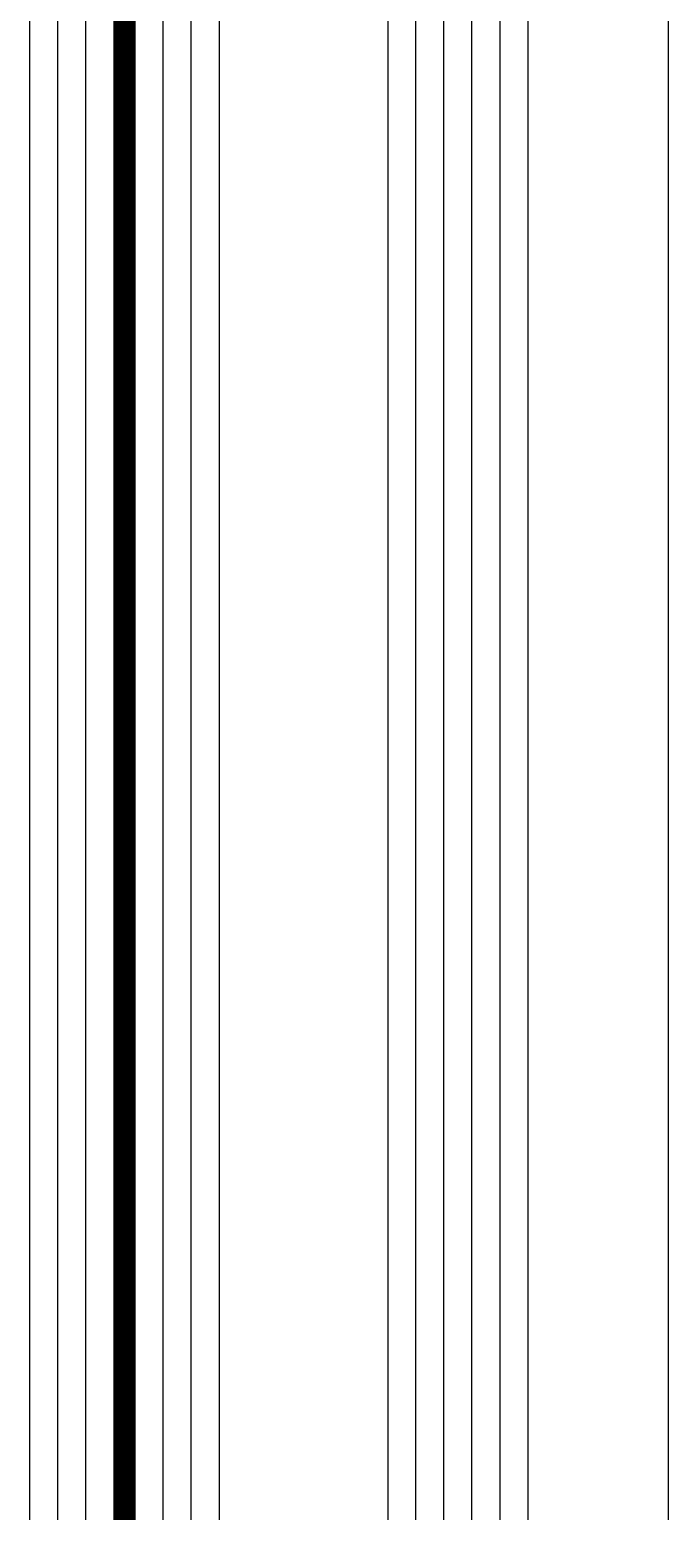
# Model space of a CAD drawing. Header units: millimetres. Extents: x 434053 to 1059003, y -2417481 to 936527.
# Drawn here: x 641069.6 to 641115.1, y -2230919.7 to -2230814.1 of the extents above; entities that cross this region are included whole.
import ezdxf

# ---------------------------------------------------------------- set-up
doc = ezdxf.new("R2010")
doc.units = ezdxf.units.MM
doc.header["$LTSCALE"] = 1000
doc.header["$MEASUREMENT"] = 0
doc.linetypes.add('HIDDEN', pattern=[9.525, 6.35, -3.175])
for name, color, linetype in [('EXTRUSION-V', 141, 'Continuous'), ('GLASS', 1, 'Continuous'), ('GLASS-V', 11, 'Continuous'), ('HZHZNEWPLOTLAYER#@$TT', 7, 'Continuous')]:
    doc.layers.add(name, color=color, linetype=linetype)

# ---------------------------------------------------------------- blocks, each defined once
blk = doc.blocks.new('*U556')
at = {"layer": 'GLASS'}
for points in [[(1919.26, 23.5), (1, 23.5), (0, 24.5), (0, 32.5), (1, 33.5), (1919.26, 33.5)], [(1919.26, 11.5), (1, 11.5), (0, 10.5), (0, 6.5), (1, 5.5), (1919.26, 5.5)], [(1919.26, 4), (1, 4), (0, 3), (0, -1), (1, -2), (1919.26, -2)]]:
    blk.add_lwpolyline(points, dxfattribs=at)
at = {"layer": 'GLASS-V'}
for p, q in [((0, 31.5), (1919.26, 31.5)), ((0, 29.5), (1919.26, 29.5)), ((0, 27.5), (1919.26, 27.5)), ((0, 25.5), (1919.26, 25.5)), ((0, 9.5), (1919.26, 9.5)), ((0, 7.5), (1919.26, 7.5)), ((0, 2), (1919.26, 2)), ((0, 0), (1919.26, 0))]:
    blk.add_line(p, q, dxfattribs=at)
at = {"layer": 'GLASS-V', "linetype": 'HIDDEN', "const_width": 1.5}
blk.add_lwpolyline([(1, 4.75), (1919.26, 4.75)], dxfattribs=at)
blk = doc.blocks.new('20221206.181041')
at = {"layer": 'EXTRUSION-V'}
blk.add_line((195.5, 1631.13, 0), (195.5, 3514.89, 0), dxfattribs=at)
at = {"color": 0, "linetype": 'ByBlock', "xscale": -1, "rotation": 270}
blk.add_blockref('*U556', (152, 1595.63, 0), dxfattribs=at)
blk = doc.blocks.new('A$C6AE5520D')
blk.add_blockref('20221206.181041', (15027.24, 23799.01))

msp = doc.modelspace()

# ---------------------------------------------------------------- block references
at = {"layer": 'HZHZNEWPLOTLAYER#@$TT'}
msp.add_blockref('A$C6AE5520D', (625892.32, -2256381.35), dxfattribs=at)

doc.saveas('drawing.dxf')
